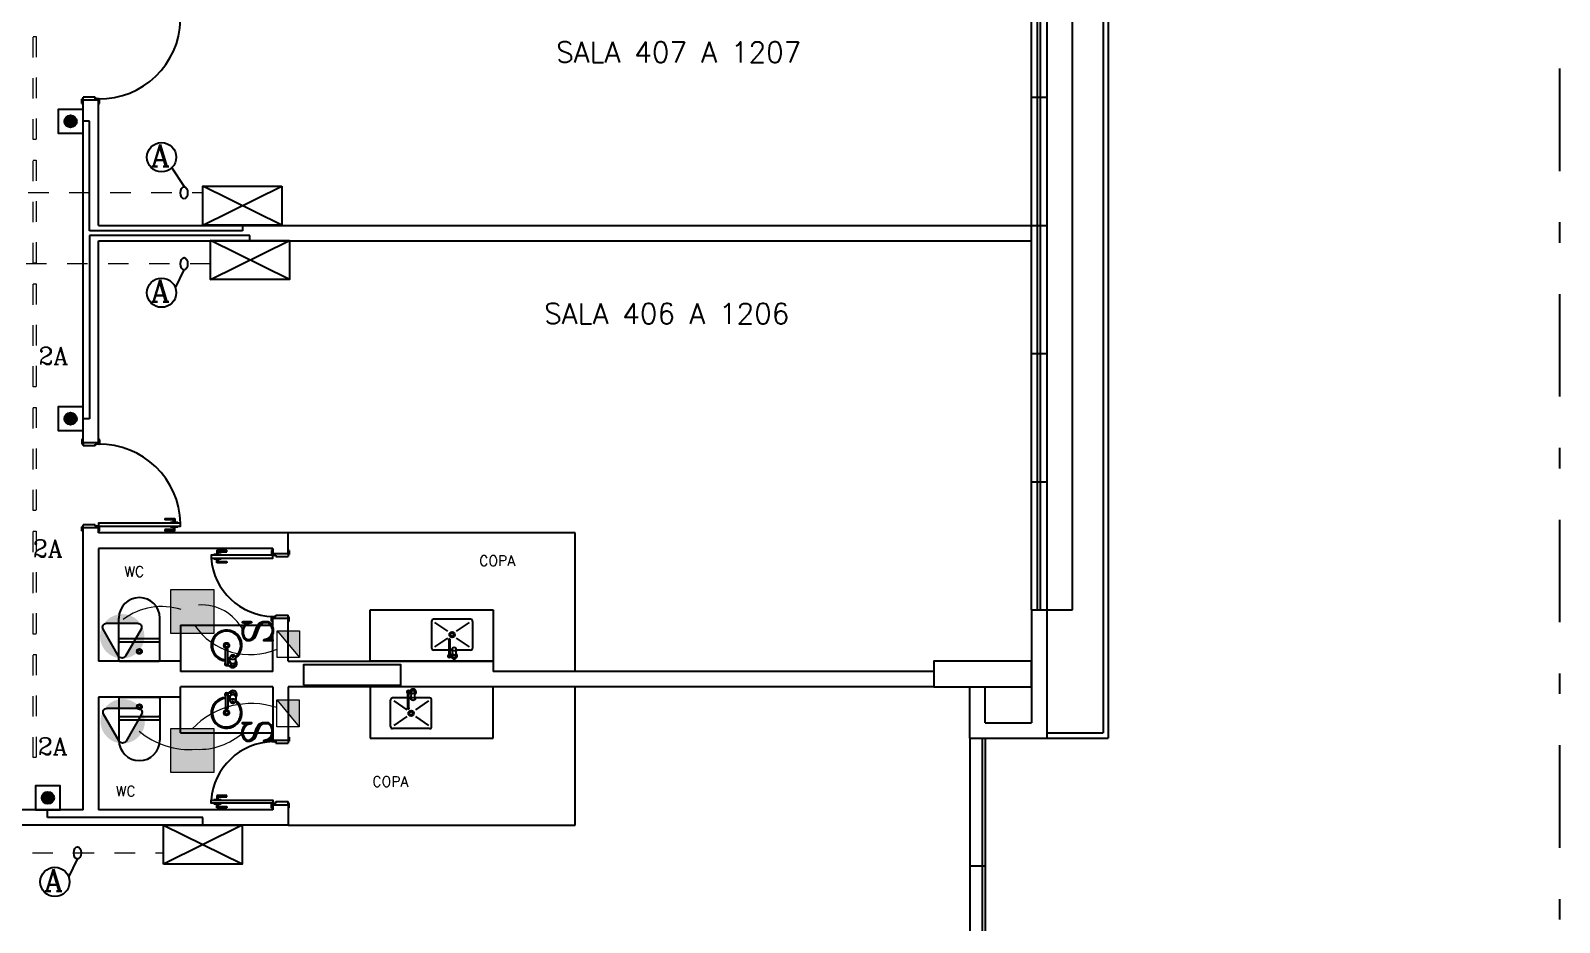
# Model space of a CAD drawing. Extents: x 544 to 914, y -40 to 56.
# Drawn here: x 580.03 to 587.48, y -7.7 to -3.35 of the extents above; entities that cross this region are included whole.
import ezdxf

# ---------------------------------------------------------------- set-up
doc = ezdxf.new("R2010")
doc.units = 0
doc.header["$LTSCALE"] = 0.5
doc.header["$MEASUREMENT"] = 0
for name, pattern in [('CONTINU', [0]), ('DASHDOT', [1, 0.5, -0.25, 0, -0.25]), ('DASHDOT2', [0.5, 0.25, -0.125, 0, -0.125]), ('HIDDEN', [0.375, 0.25, -0.125])]:
    doc.linetypes.add(name, pattern=pattern)
doc.layers.get('0').update_dxf_attribs({"linetype": 'CONTINUOUS'})
for name, color, linetype in [('3', 1, 'CONTINUOUS'), ('A-01', 1, 'CONTINUOUS'), ('A-02', 2, 'CONTINUOUS'), ('A-03', 3, 'CONTINUOUS'), ('A-05', 5, 'CONTINUOUS'), ('COZINHA', 2, 'CONTINUOUS'), ('INTERRUPTOR', 3, 'CONTINUOUS'), ('JANELA', 1, 'CONTINUOUS'), ('PORTA', 2, 'CONTINUOUS'), ('Proj', 1, 'HIDDEN'), ('REDE-ESTRUTURADA', 3, 'CONTINUOUS'), ('SAN', 2, 'CONTINUOUS'), ('SETAS', 1, 'CONTINUOUS'), ('SIMBOLOS', 2, 'CONTINUOUS'), ('TEXTO', 7, 'CONTINUOUS'), ('TEXTO - TOMADAS', 250, 'CONTINUOUS'), ('TOMADAS', 3, 'CONTINUOUS'), ('TUBULACAO', 5, 'CONTINUOUS'), ('Título', 3, 'CONTINUOUS')]:
    doc.layers.add(name, color=color, linetype=linetype)
doc.layers.add('Luminotécnico', color=142, linetype='CONTINUOUS', lineweight=0)
doc.styles.add('ROMANC', font='romanc.shx')
doc.styles.add('T20', font='simplex.shx', dxfattribs={"height": 0.1})

# ---------------------------------------------------------------- blocks, each defined once
blk = doc.blocks.new('A')
at = {"layer": 'TOMADAS'}
blk.add_hatch(color=256, dxfattribs=at).paths.add_polyline_path([(1807.0593, -85.114, 1), (1806.9999, -85.114, 1)])
blk.add_lwpolyline([(1806.9719, -85.1745), (1807.0873, -85.1745), (1807.0873, -85.0534), (1806.9719, -85.0534)], close=True, dxfattribs=at)
blk.add_circle((1807.0296, -85.114), 0.0297, dxfattribs=at)
blk = doc.blocks.new('T')
at = {"layer": 'TOMADAS'}
for p, q in [((-55.6492, 372.2054), (-55.6492, 372.0316)), ((-55.465, 372.138), (-55.6155, 372.2249)), ((-55.6155, 372.0122), (-55.465, 372.0991))]:
    blk.add_line(p, q, dxfattribs=at)
for centre, start, end in [((-55.6267, 372.2054), 60, 180), ((-55.4762, 372.1185), 300, 60), ((-55.6267, 372.0316), 180, 300)]:
    blk.add_arc(centre, 0.0225, start, end, dxfattribs=at)

msp = doc.modelspace()

# ---------------------------------------------------------------- hatches: boundary and pattern name
at = {"layer": 'Luminotécnico'}
for points in [[(580.7081, -6.0758), (580.7081, -6.2879), (580.9202, -6.2879), (580.9202, -6.0758)], [(581.2275, -6.2752), (581.3376, -6.4067), (581.3376, -6.2752)], [(581.2262, -6.6122), (581.3363, -6.7438), (581.3363, -6.6122)], [(580.7081, -6.7539), (580.7081, -6.966), (580.9202, -6.966), (580.9202, -6.7539)]]:
    msp.add_hatch(color=3, dxfattribs=at).paths.add_polyline_path(points)
at = {"layer": 'Luminotécnico', "linetype": 'CONTINU'}
h = msp.add_hatch(color=3, dxfattribs=at)
h.paths.add_polyline_path([(580.3644, -6.3025, 1), (580.581, -6.3025, 1)])
h.paths.add_polyline_path([(580.5474, -6.2389, -0.57735), (580.5643, -6.2682), (580.4887, -6.3991, -0.57735), (580.4549, -6.3991), (580.3793, -6.2682, -0.57735), (580.3962, -6.2389)], flags=16)
h = msp.add_hatch(color=3, dxfattribs=at)
h.paths.add_polyline_path([(580.3668, -6.717, 1), (580.5833, -6.717, 1)])
h.paths.add_polyline_path([(580.5497, -6.6534, -0.57735), (580.5666, -6.6827), (580.4911, -6.8136, -0.57735), (580.4572, -6.8136), (580.3816, -6.6827, -0.57735), (580.3986, -6.6534)], flags=16)
at = {"layer": 'TOMADAS'}
msp.add_hatch(color=256, dxfattribs=at).paths.add_polyline_path([(580.1102, -7.0607, 1), (580.1102, -7.12, 1)])
msp.add_hatch(color=256, dxfattribs=at).paths.add_polyline_path([(580.1102, -7.0607, 1), (580.1102, -7.12, 1)])

# ---------------------------------------------------------------- linework, layer by layer
at = {"layer": '3', "color": 6}
for points in [[(581.3564, -6.5414), (581.8314, -6.5414), (581.8314, -6.4414), (581.3564, -6.4414), (581.3564, -6.5414)], [(584.4314, -6.5489), (584.9064, -6.5489), (584.9064, -6.4239), (584.4314, -6.4239), (584.4314, -6.5489)]]:
    msp.add_lwpolyline(points, dxfattribs=at)
at = {"layer": 'A-01', "color": 9}
for p, q in [((585.1064, -6.1739), (585.1064, 14.9011)), ((582.6814, -5.7989), (581.2814, -5.7989)), ((582.6814, -6.4739), (582.6814, -5.7989)), ((584.9814, -6.1739), (585.1064, -6.1739)), ((582.6814, -7.2239), (582.6814, -6.5489)), ((584.6064, -6.7989), (584.6064, -8.7239)), ((581.2814, -7.2239), (582.6814, -7.2239))]:
    msp.add_line(p, q, dxfattribs=at)
at = {"layer": 'A-02', "color": 9}
for p, q in [((585.2564, 7.8011), (585.2564, -6.7739)), ((585.2814, 7.8261), (585.2814, -6.7989)), ((584.9814, -6.7739), (585.2564, -6.7739)), ((584.9814, -6.7989), (585.2814, -6.7989))]:
    msp.add_line(p, q, dxfattribs=at)
at = {"layer": 'A-03', "color": 9}
for p, q in [((584.9064, -3.6739), (584.9814, -3.6739)), ((584.9064, -4.2989), (584.9814, -4.2989)), ((584.9064, -4.9239), (584.9814, -4.9239)), ((584.9064, -5.5489), (584.9814, -5.5489)), ((584.6664, -6.7989), (584.6664, -8.7839)), ((584.6814, -6.7989), (584.6814, -8.7989)), ((584.6814, -7.4239), (584.6064, -7.4239))]:
    msp.add_line(p, q, dxfattribs=at)
at = {"layer": 'A-05', "color": 4}
for p, q in [((580.3564, -3.6889), (580.2814, -3.6889)), ((580.2814, -5.3589), (580.2814, -3.6889)), ((580.3564, -4.2989), (580.3564, -3.6889)), ((580.3564, -4.2989), (584.9064, -4.2989)), ((580.3564, -5.3589), (580.3564, -4.3739)), ((580.3564, -4.3739), (584.9064, -4.3739)), ((580.3564, -5.3589), (580.2814, -5.3589)), ((580.3564, -5.7739), (580.2814, -5.7739)), ((580.2814, -7.1489), (580.2814, -5.7739)), ((580.3564, -5.7989), (580.3564, -5.7739)), ((581.2814, -5.7989), (580.3564, -5.7989)), ((581.2814, -5.8989), (581.2814, -5.7989)), ((581.2064, -5.8739), (580.3564, -5.8739)), ((580.3564, -5.8739), (580.3564, -6.4239)), ((581.2064, -5.8739), (581.2064, -5.8989)), ((581.2064, -5.8989), (581.2064, -5.8739)), ((581.2064, -5.8989), (581.2814, -5.8989)), ((584.9064, -6.1739), (584.9814, -6.1739)), ((584.9064, -6.1739), (584.9064, -6.7239)), ((584.9814, -6.1739), (584.9814, -6.7989)), ((581.2064, -6.2139), (581.2814, -6.2139)), ((581.2064, -6.4739), (581.2064, -6.2139)), ((581.2814, -6.4239), (581.2814, -6.2139)), ((580.7564, -6.4239), (580.3564, -6.4239)), ((580.7564, -6.4239), (580.7564, -6.4739)), ((581.2064, -6.4739), (580.7564, -6.4739)), ((581.2814, -6.4239), (582.2814, -6.4239)), ((582.2814, -6.4239), (582.2814, -6.4739)), ((584.4314, -6.4739), (582.2814, -6.4739)), ((580.7564, -6.5989), (580.7564, -6.5489)), ((581.2064, -6.5489), (580.7564, -6.5489)), ((581.2064, -6.5489), (581.2064, -6.8089)), ((581.2814, -6.5489), (581.2814, -6.8089)), ((584.4314, -6.5489), (581.2814, -6.5489)), ((584.6064, -6.7989), (584.6064, -6.5489)), ((584.6814, -6.7239), (584.6814, -6.5489)), ((580.7564, -6.5989), (580.3564, -6.5989)), ((580.3564, -6.5989), (580.3564, -7.1489)), ((584.6814, -6.7239), (584.9064, -6.7239)), ((581.2064, -6.8089), (581.2814, -6.8089)), ((584.6064, -6.7989), (584.9814, -6.7989)), ((580.2814, -7.1489), (579.9814, -7.1489)), ((581.2064, -7.1489), (580.3564, -7.1489)), ((581.2064, -7.1239), (581.2814, -7.1239)), ((581.2064, -7.1489), (581.2064, -7.1239)), ((581.2064, -7.1239), (581.2064, -7.1489)), ((581.2814, -7.1239), (581.2814, -7.2239)), ((581.2814, -7.2239), (579.9814, -7.2239))]:
    msp.add_line(p, q, dxfattribs=at)
at = {"layer": 'COZINHA', "color": 9}
for p, q in [((581.6814, -6.4239), (581.6814, -6.1739)), ((581.6814, -6.1739), (582.2814, -6.1739)), ((582.2814, -6.1739), (582.2814, -6.4239)), ((581.9814, -6.2298), (581.9814, -6.3198)), ((582.1714, -6.2198), (581.9914, -6.2198)), ((582.0601, -6.2783), (581.9964, -6.2348)), ((582.1028, -6.2783), (582.1664, -6.2348)), ((582.1814, -6.2298), (582.1814, -6.3198)), ((581.9814, -6.3198), (581.9814, -6.3598)), ((581.9964, -6.3548), (582.0601, -6.3113)), ((582.0653, -6.3196), (582.0653, -6.3251)), ((582.0653, -6.3251), (582.0653, -6.398)), ((582.0704, -6.3196), (582.0704, -6.3251)), ((582.0704, -6.3251), (582.0704, -6.398)), ((582.1664, -6.3548), (582.1028, -6.3113)), ((582.1814, -6.3198), (582.1814, -6.3598)), ((582.0657, -6.3698), (581.9914, -6.3698)), ((582.0811, -6.3698), (582.07, -6.3698)), ((582.0846, -6.4025), (582.0737, -6.4025)), ((582.0801, -6.394), (582.0741, -6.394)), ((582.0806, -6.3651), (582.0828, -6.3887)), ((582.0912, -6.406), (582.0912, -6.406)), ((582.0984, -6.3943), (582.0984, -6.3906)), ((582.1019, -6.3651), (582.0998, -6.3887)), ((582.1714, -6.3698), (582.1015, -6.3698)), ((582.2814, -6.4239), (581.6814, -6.4239)), ((581.6814, -6.5489), (581.6814, -6.7989)), ((582.2814, -6.5489), (581.6814, -6.5489)), ((582.2814, -6.7989), (582.2814, -6.5489)), ((581.7814, -6.653), (581.7814, -6.613)), ((581.8657, -6.603), (581.7914, -6.603)), ((581.7964, -6.618), (581.8601, -6.6615)), ((581.8653, -6.6477), (581.8653, -6.5748)), ((581.8811, -6.603), (581.87, -6.603)), ((581.8704, -6.6477), (581.8704, -6.5748)), ((581.8846, -6.5703), (581.8737, -6.5703)), ((581.8801, -6.5788), (581.8741, -6.5788)), ((581.8806, -6.6077), (581.8828, -6.5841)), ((581.8912, -6.5668), (581.8912, -6.5668)), ((581.8984, -6.5785), (581.8984, -6.5822)), ((581.9019, -6.6077), (581.8998, -6.5841)), ((581.9714, -6.603), (581.9015, -6.603)), ((581.9664, -6.618), (581.9028, -6.6615)), ((581.9814, -6.653), (581.9814, -6.613)), ((581.7814, -6.743), (581.7814, -6.653)), ((581.8601, -6.6945), (581.7964, -6.738)), ((581.8653, -6.6532), (581.8653, -6.6477)), ((581.8704, -6.6532), (581.8704, -6.6477)), ((581.9028, -6.6945), (581.9664, -6.738)), ((581.9814, -6.743), (581.9814, -6.653)), ((581.9714, -6.753), (581.7914, -6.753)), ((581.6814, -6.7989), (582.2814, -6.7989))]:
    msp.add_line(p, q, dxfattribs=at)
for points in [[(582.1019, -6.3651), (582.1011, -6.3625), (582.0988, -6.36), (582.0955, -6.3584), (582.0913, -6.3578), (582.087, -6.3584), (582.0837, -6.36), (582.0814, -6.3625), (582.0806, -6.3651), (582.0814, -6.3677), (582.0837, -6.3702), (582.087, -6.3718), (582.0913, -6.3723), (582.0955, -6.3718), (582.0988, -6.3702), (582.1011, -6.3677)], [(581.9019, -6.6077), (581.9011, -6.6103), (581.8988, -6.6128), (581.8955, -6.6144), (581.8913, -6.615), (581.887, -6.6144), (581.8837, -6.6128), (581.8814, -6.6103), (581.8806, -6.6077), (581.8814, -6.6051), (581.8837, -6.6026), (581.887, -6.601), (581.8913, -6.6005), (581.8955, -6.601), (581.8988, -6.6026), (581.9011, -6.6051)]]:
    msp.add_lwpolyline(points, close=True, dxfattribs=at)
for points in [[(582.0828, -6.3887), (582.0833, -6.39), (582.0852, -6.3915), (582.0878, -6.3923), (582.0913, -6.3926), (582.0947, -6.3923), (582.0973, -6.3915), (582.0993, -6.39), (582.0998, -6.3887)], [(581.8828, -6.5841), (581.8833, -6.5828), (581.8852, -6.5814), (581.8878, -6.5805), (581.8913, -6.5802), (581.8947, -6.5805), (581.8973, -6.5814), (581.8993, -6.5828), (581.8998, -6.5841)]]:
    msp.add_lwpolyline(points, dxfattribs=at)
for centre, radius in [((582.0814, -6.2948), 0.0133), ((582.0814, -6.2948), 0.00813), ((581.8814, -6.678), 0.0133), ((581.8814, -6.678), 0.00813)]:
    msp.add_circle(centre, radius, dxfattribs=at)
for centre, radius, start, end in [((581.9914, -6.2298), 0.01, 90, 180), ((582.1714, -6.2298), 0.01, 0, 90), ((582.0679, -6.3196), 0.00376, 312.65589, 227.34411), ((582.0679, -6.3196), 0.00255, 359.99352, 180.00648), ((581.9914, -6.3598), 0.01, 180, 270), ((582.0679, -6.398), 0.0074, 110.16101, 69.83899), ((582.0679, -6.398), 0.00255, 180.00373, 359.99627), ((582.0912, -6.398), 0.0148, 126.00126, 164.46267), ((582.0912, -6.398), 0.0148, 197.74323, 53.82953), ((582.0801, -6.3897), 0.00425, 270, 347.17152), ((582.0912, -6.398), 0.00804, 214.26245, 27.26327), ((582.1714, -6.3598), 0.01, 270, 0), ((581.8912, -6.5748), 0.0148, 306.17047, 162.25677), ((581.7914, -6.613), 0.01, 90, 180), ((581.8679, -6.5748), 0.0074, 290.16101, 249.83899), ((581.8679, -6.5748), 0.00255, 0.00373, 179.99627), ((581.8912, -6.5748), 0.0148, 195.53733, 233.99874), ((581.8801, -6.5831), 0.00425, 12.82848, 90), ((581.8912, -6.5748), 0.00804, 332.73673, 145.73755), ((581.9714, -6.613), 0.01, 0, 90), ((581.8679, -6.6532), 0.00376, 132.65589, 47.34411), ((581.8679, -6.6532), 0.00255, 179.99352, 0.00648), ((581.7914, -6.743), 0.01, 180, 270), ((581.9714, -6.743), 0.01, 270, 0)]:
    msp.add_arc(centre, radius, start, end, dxfattribs=at)
at = {"layer": 'JANELA', "color": 9}
for p, q in [((584.9814, 14.9011), (584.9814, -6.1739)), ((584.9064, -6.1739), (584.9064, 0.0761)), ((584.9514, -6.1739), (584.9514, 0.0761)), ((584.9364, -6.1739), (584.9364, -2.5614))]:
    msp.add_line(p, q, dxfattribs=at)
at = {"layer": 'Luminotécnico', "color": 3}
for p, q in [((581.2275, -6.2752), (581.3376, -6.4067)), ((581.2262, -6.6122), (581.3363, -6.7438))]:
    msp.add_line(p, q, dxfattribs=at)
at = {"layer": 'Luminotécnico', "color": 9, "linetype": 'HIDDEN', "ltscale": 0.05}
for points in [[(580.0378, -3.8807), (580.0378, -3.3784), (580.0529, -3.3784), (580.0529, -3.8807)], [(580.0378, -4.4834), (580.0378, -3.9811), (580.0529, -3.9811), (580.0529, -4.4834)], [(580.0378, -5.0861), (580.0378, -4.5839), (580.0529, -4.5839), (580.0529, -5.0861)], [(580.0378, -5.6889), (580.0378, -5.1866), (580.0529, -5.1866), (580.0529, -5.6889)], [(580.0378, -6.2916), (580.0378, -5.7893), (580.0529, -5.7893), (580.0529, -6.2916)], [(580.0378, -6.8944), (580.0378, -6.3921), (580.0529, -6.3921), (580.0529, -6.8944)]]:
    msp.add_lwpolyline(points, close=True, dxfattribs=at)
at = {"layer": 'Luminotécnico', "color": 3}
for points in [[(580.9202, -6.2879), (580.9202, -6.0758), (580.7081, -6.0758), (580.7081, -6.2879)], [(581.2275, -6.4067), (581.2275, -6.2752), (581.3376, -6.2752), (581.3376, -6.4067)], [(581.2262, -6.7438), (581.2262, -6.6122), (581.3363, -6.6122), (581.3363, -6.7438)], [(580.9202, -6.966), (580.9202, -6.7539), (580.7081, -6.7539), (580.7081, -6.966)]]:
    msp.add_lwpolyline(points, close=True, dxfattribs=at)
at = {"layer": 'Luminotécnico', "color": 5, "linetype": 'CONTINU'}
for centre, radius, start, end in [((580.665, -6.4685), 0.311, 72.09605, 126.99008), ((580.8594, -6.3773), 0.2277, 27.58642, 93.68644), ((581.0964, -6.0651), 0.3271, 214.00531, 293.63946), ((581.1017, -7.0276), 0.397, 71.72415, 136.41066), ((580.8023, -6.4662), 0.3887, 230.38962, 274.56505), ((580.849, -6.537), 0.317, 267.14477, 311.89146)]:
    msp.add_arc(centre, radius, start, end, dxfattribs=at)
at = {"layer": 'PORTA', "color": 9}
for p, q in [((580.2764, -3.7039), (580.2764, -3.6839)), ((580.2814, -3.6814), (580.2789, -3.6814)), ((580.2814, -3.7064), (580.2789, -3.7064)), ((580.3414, -3.6739), (580.2814, -3.6739)), ((580.2814, -3.6889), (580.2814, -3.6739)), ((580.2814, -3.7064), (580.2814, -3.7064)), ((580.3414, -3.6739), (580.3414, -3.6814)), ((580.3414, -3.6814), (580.3414, -3.6739)), ((580.3564, -3.6814), (580.3414, -3.6814)), ((580.3589, -3.6814), (580.3564, -3.6814)), ((580.3564, -3.6889), (580.3564, -3.6814)), ((580.3589, -3.7064), (580.3564, -3.7064)), ((580.3614, -3.7039), (580.3614, -3.6839)), ((580.2764, -5.3439), (580.2764, -5.3639)), ((580.2814, -5.3414), (580.2789, -5.3414)), ((580.2814, -5.3664), (580.2789, -5.3664)), ((580.2814, -5.3414), (580.2814, -5.3414)), ((580.2814, -5.3589), (580.2814, -5.3739)), ((580.3564, -5.3664), (580.3414, -5.3664)), ((580.3414, -5.3739), (580.3414, -5.3664)), ((580.3414, -5.3664), (580.3414, -5.3739)), ((580.3589, -5.3414), (580.3564, -5.3414)), ((580.3564, -5.3589), (580.3564, -5.3664)), ((580.3589, -5.3664), (580.3564, -5.3664)), ((580.3614, -5.3439), (580.3614, -5.3639)), ((580.3414, -5.3739), (580.2814, -5.3739)), ((580.6805, -5.7284), (580.6805, -5.7354)), ((580.6805, -5.7284), (580.7295, -5.7284)), ((580.6875, -5.7354), (580.6805, -5.7354)), ((580.6875, -5.7354), (580.6875, -5.7354)), ((580.7225, -5.7354), (580.6875, -5.7354)), ((580.7225, -5.7479), (580.7225, -5.7354)), ((580.7295, -5.7284), (580.7295, -5.7479)), ((580.2764, -5.7889), (580.2764, -5.7689)), ((580.2814, -5.7664), (580.2789, -5.7664)), ((580.2814, -5.7914), (580.2789, -5.7914)), ((580.3414, -5.7589), (580.2814, -5.7589)), ((580.2814, -5.7739), (580.2814, -5.7589)), ((580.2814, -5.7914), (580.2814, -5.7914)), ((580.3414, -5.7664), (580.3414, -5.7589)), ((580.3414, -5.7589), (580.3414, -5.7664)), ((580.3564, -5.7664), (580.3414, -5.7664)), ((580.3564, -5.7739), (580.3564, -5.7664)), ((580.3589, -5.7914), (580.3564, -5.7914)), ((580.3614, -5.7889), (580.3614, -5.7689)), ((580.6875, -5.7824), (580.6805, -5.7824)), ((580.6805, -5.7824), (580.6805, -5.7894)), ((580.6805, -5.7894), (580.7295, -5.7894)), ((580.7225, -5.7824), (580.6875, -5.7824)), ((580.6875, -5.7824), (580.6875, -5.7824)), ((580.7085, -5.7479), (580.7085, -5.7514)), ((580.7435, -5.7479), (580.7085, -5.7479)), ((580.7085, -5.7699), (580.7085, -5.7664)), ((580.7435, -5.7699), (580.7085, -5.7699)), ((580.7225, -5.7699), (580.7225, -5.7824)), ((580.7295, -5.7894), (580.7295, -5.7699)), ((580.7435, -5.7479), (580.7435, -5.7514)), ((580.7435, -5.7699), (580.7435, -5.7664)), ((580.9824, -5.8834), (580.9334, -5.8834)), ((580.9334, -5.8834), (580.9334, -5.9029)), ((580.9824, -5.8904), (580.9824, -5.8834)), ((581.2014, -5.8839), (581.2014, -5.9039)), ((581.2039, -5.8814), (581.2064, -5.8814)), ((581.2814, -5.8814), (581.2839, -5.8814)), ((581.2814, -5.8814), (581.2814, -5.8814)), ((581.2864, -5.8839), (581.2864, -5.9039)), ((580.9194, -5.9029), (580.9544, -5.9029)), ((580.9194, -5.9029), (580.9194, -5.9064)), ((580.9194, -5.9249), (580.9194, -5.9214)), ((580.9194, -5.9249), (580.9544, -5.9249)), ((580.9334, -5.9444), (580.9334, -5.9249)), ((580.9824, -5.9444), (580.9334, -5.9444)), ((580.9404, -5.9029), (580.9404, -5.8904)), ((580.9404, -5.8904), (580.9754, -5.8904)), ((580.9404, -5.9249), (580.9404, -5.9374)), ((580.9404, -5.9374), (580.9754, -5.9374)), ((580.9544, -5.9029), (580.9544, -5.9064)), ((580.9544, -5.9249), (580.9544, -5.9214)), ((580.9754, -5.8904), (580.9754, -5.8904)), ((580.9754, -5.8904), (580.9824, -5.8904)), ((580.9754, -5.9374), (580.9824, -5.9374)), ((580.9754, -5.9374), (580.9754, -5.9374)), ((580.9824, -5.9374), (580.9824, -5.9444)), ((581.2064, -5.8989), (581.2064, -5.9064)), ((581.2064, -5.9064), (581.2214, -5.9064)), ((581.2214, -5.9064), (581.2214, -5.9139)), ((581.2214, -5.9139), (581.2214, -5.9064)), ((581.2214, -5.9139), (581.2814, -5.9139)), ((581.2814, -5.8989), (581.2814, -5.9139)), ((581.2814, -5.9064), (581.2839, -5.9064)), ((581.2014, -6.2289), (581.2014, -6.2089)), ((581.2039, -6.2064), (581.2064, -6.2064)), ((581.2039, -6.2314), (581.2064, -6.2314)), ((581.2064, -6.2064), (581.2214, -6.2064)), ((581.2064, -6.2139), (581.2064, -6.2064)), ((581.2214, -6.1989), (581.2814, -6.1989)), ((581.2214, -6.1989), (581.2214, -6.2064)), ((581.2214, -6.2064), (581.2214, -6.1989)), ((581.2814, -6.2139), (581.2814, -6.1989)), ((581.2814, -6.2064), (581.2839, -6.2064)), ((581.2814, -6.2314), (581.2814, -6.2314)), ((581.2814, -6.2314), (581.2839, -6.2314)), ((581.2864, -6.2289), (581.2864, -6.2089)), ((581.2014, -6.7939), (581.2014, -6.8139)), ((581.2039, -6.7914), (581.2064, -6.7914)), ((581.2039, -6.8164), (581.2064, -6.8164)), ((581.2064, -6.8089), (581.2064, -6.8164)), ((581.2064, -6.8164), (581.2214, -6.8164)), ((581.2214, -6.8239), (581.2214, -6.8164)), ((581.2214, -6.8164), (581.2214, -6.8239)), ((581.2214, -6.8239), (581.2814, -6.8239)), ((581.2814, -6.7914), (581.2814, -6.7914)), ((581.2814, -6.7914), (581.2839, -6.7914)), ((581.2814, -6.8089), (581.2814, -6.8239)), ((581.2814, -6.8164), (581.2839, -6.8164)), ((581.2864, -6.7939), (581.2864, -6.8139)), ((580.9334, -7.0784), (580.9334, -7.0979)), ((580.9824, -7.0784), (580.9334, -7.0784)), ((580.9824, -7.0854), (580.9824, -7.0784)), ((580.9194, -7.0979), (580.9194, -7.1014)), ((580.9194, -7.0979), (580.9544, -7.0979)), ((580.9194, -7.1199), (580.9194, -7.1164)), ((580.9194, -7.1199), (580.9544, -7.1199)), ((580.9334, -7.1394), (580.9334, -7.1199)), ((580.9824, -7.1394), (580.9334, -7.1394)), ((580.9404, -7.0854), (580.9754, -7.0854)), ((580.9404, -7.0979), (580.9404, -7.0854)), ((580.9404, -7.1199), (580.9404, -7.1324)), ((580.9404, -7.1324), (580.9754, -7.1324)), ((580.9544, -7.0979), (580.9544, -7.1014)), ((580.9544, -7.1199), (580.9544, -7.1164)), ((580.9754, -7.0854), (580.9824, -7.0854)), ((580.9754, -7.0854), (580.9754, -7.0854)), ((580.9754, -7.1324), (580.9754, -7.1324)), ((580.9754, -7.1324), (580.9824, -7.1324)), ((580.9824, -7.1324), (580.9824, -7.1394)), ((581.2014, -7.1389), (581.2014, -7.1189)), ((581.2039, -7.1414), (581.2064, -7.1414)), ((581.2064, -7.1239), (581.2064, -7.1164)), ((581.2064, -7.1164), (581.2214, -7.1164)), ((581.2214, -7.1089), (581.2814, -7.1089)), ((581.2214, -7.1164), (581.2214, -7.1089)), ((581.2214, -7.1089), (581.2214, -7.1164)), ((581.2814, -7.1239), (581.2814, -7.1089)), ((581.2814, -7.1164), (581.2839, -7.1164)), ((581.2814, -7.1414), (581.2839, -7.1414)), ((581.2814, -7.1414), (581.2814, -7.1414)), ((581.2864, -7.1389), (581.2864, -7.1189))]:
    msp.add_line(p, q, dxfattribs=at)
for points in [[(580.3564, -5.7664), (580.7564, -5.7664), (580.7564, -5.7514), (580.3564, -5.7514)], [(581.2064, -5.9064), (580.9064, -5.9064), (580.9064, -5.9214), (581.2064, -5.9214)], [(581.2064, -7.1164), (580.9064, -7.1164), (580.9064, -7.1014), (581.2064, -7.1014)]]:
    msp.add_lwpolyline(points, close=True, dxfattribs=at)
for centre, radius, start, end in [((580.3639, -3.2889), 0.3926, 268.90531, 358.90531), ((580.2789, -3.6839), 0.0025, 90, 180), ((580.2789, -3.7039), 0.0025, 180, 270), ((580.3589, -3.6839), 0.0025, 0, 90), ((580.3589, -3.7039), 0.0025, 270, 0), ((580.2789, -5.3439), 0.0025, 90, 180), ((580.2789, -5.3639), 0.0025, 180, 270), ((580.3639, -5.7589), 0.3926, 1.09469, 91.09469), ((580.3589, -5.3439), 0.0025, 0, 90), ((580.3589, -5.3639), 0.0025, 270, 0), ((580.2789, -5.7689), 0.0025, 90, 180), ((580.2789, -5.7889), 0.0025, 180, 270), ((580.3589, -5.7689), 0.0025, 0, 90), ((580.3589, -5.7889), 0.0025, 270, 0), ((581.2039, -5.8839), 0.0025, 90, 180), ((581.2839, -5.8839), 0.0025, 0, 90), ((581.214, -5.898), 0.3085, 184.34604, 268.59156), ((581.2039, -5.9039), 0.0025, 180, 270), ((581.2839, -5.9039), 0.0025, 270, 0), ((581.2039, -6.2089), 0.0025, 90, 180), ((581.2039, -6.2289), 0.0025, 180, 270), ((581.2839, -6.2089), 0.0025, 0, 90), ((581.2839, -6.2289), 0.0025, 270, 0), ((581.214, -7.1248), 0.3085, 91.40844, 175.65396), ((581.2039, -6.7939), 0.0025, 90, 180), ((581.2039, -6.8139), 0.0025, 180, 270), ((581.2839, -6.7939), 0.0025, 0, 90), ((581.2839, -6.8139), 0.0025, 270, 0), ((581.2039, -7.1189), 0.0025, 90, 180), ((581.2039, -7.1389), 0.0025, 180, 270), ((581.2839, -7.1189), 0.0025, 0, 90), ((581.2839, -7.1389), 0.0025, 270, 0)]:
    msp.add_arc(centre, radius, start, end, dxfattribs=at)
at = {"layer": 'REDE-ESTRUTURADA'}
for p, q in [((581.2505, -4.298), (580.8662, -4.108)), ((580.8663, -4.298), (581.2505, -4.1078)), ((581.2877, -4.563), (580.9033, -4.373)), ((580.9034, -4.563), (581.2877, -4.3728)), ((581.0578, -7.223), (580.6735, -7.4132)), ((580.6735, -7.223), (581.0579, -7.413))]:
    msp.add_line(p, q, dxfattribs=at)
for points in [[(581.2505, -4.1078), (581.2505, -4.298), (580.8663, -4.298), (580.8663, -4.1078)], [(581.2877, -4.3728), (581.2877, -4.563), (580.9034, -4.563), (580.9034, -4.3728)], [(580.6735, -7.4132), (580.6735, -7.223), (581.0578, -7.223), (581.0578, -7.4132)]]:
    msp.add_lwpolyline(points, close=True, dxfattribs=at)
at = {"layer": 'SAN', "color": 9}
for p, q in [((580.4564, -6.4189), (580.4564, -6.2139)), ((580.6564, -6.4189), (580.6564, -6.2139)), ((580.7564, -6.2489), (580.7564, -6.4239)), ((580.7564, -6.2489), (581.2064, -6.2489)), ((580.4564, -6.3126), (580.6564, -6.3126)), ((580.4614, -6.3289), (580.6514, -6.3289)), ((580.9759, -6.4362), (580.9759, -6.3695)), ((580.987, -6.4362), (580.987, -6.3695)), ((580.9981, -6.4253), (580.9981, -6.4044)), ((581.0259, -6.4253), (581.0259, -6.4044)), ((580.4614, -6.4239), (580.6514, -6.4239)), ((580.9814, -6.4445), (581.0056, -6.4445)), ((580.987, -6.4299), (580.9998, -6.4299)), ((581.0023, -6.4362), (581.0023, -6.4323)), ((581.0217, -6.4362), (581.0217, -6.4323)), ((580.4564, -6.6039), (580.4564, -6.8089)), ((580.4614, -6.5989), (580.6514, -6.5989)), ((580.6564, -6.6039), (580.6564, -6.8089)), ((580.7564, -6.7739), (580.7564, -6.5989)), ((580.9759, -6.5866), (580.9759, -6.6533)), ((580.9814, -6.5783), (581.0056, -6.5783)), ((580.987, -6.5866), (580.987, -6.6533)), ((580.987, -6.5929), (580.9998, -6.5929)), ((580.9981, -6.5975), (580.9981, -6.6184)), ((581.0023, -6.5866), (581.0023, -6.5905)), ((581.0217, -6.5866), (581.0217, -6.5905)), ((581.0259, -6.5975), (581.0259, -6.6184)), ((580.4564, -6.7102), (580.6564, -6.7102)), ((580.4614, -6.6939), (580.6514, -6.6939)), ((580.7564, -6.7739), (581.2064, -6.7739))]:
    msp.add_line(p, q, dxfattribs=at)
for centre, radius in [((580.9814, -6.3473), 0.0133), ((580.5564, -6.3764), 0.0125), ((580.5564, -6.3764), 0.0075), ((580.9814, -6.3473), 0.00778), ((580.5564, -6.6464), 0.0125), ((580.5564, -6.6464), 0.0075), ((580.9814, -6.6755), 0.0133), ((580.9814, -6.6755), 0.00778)]:
    msp.add_circle(centre, radius, dxfattribs=at)
for centre, radius, start, end in [((580.5564, -6.2139), 0.1, 0, 180), ((580.4614, -6.3339), 0.005, 90, 180), ((580.6514, -6.3339), 0.005, 0, 90), ((580.9814, -6.3473), 0.075, 306.3412, 265.75198), ((580.9814, -6.3473), 0.0694, 309.00735, 265.41143), ((580.9814, -6.3695), 0.00694, 323.1301, 216.8699), ((580.9814, -6.3695), 0.00556, 359.99988, 179.99988), ((581.0052, -6.4044), 0.00706, 149.63881, 180), ((581.0052, -6.4044), 0.00706, 180, 210.36119), ((581.0084, -6.4063), 0.0109, 125.26439, 149.63881), ((581.0084, -6.4025), 0.0109, 210.36119, 234.73561), ((581.0106, -6.4094), 0.0146, 106.32495, 125.26439), ((581.0106, -6.3995), 0.0146, 234.73561, 253.67505), ((581.012, -6.4142), 0.0196, 90, 106.32495), ((581.01, -6.4003), 0.00212, 149.63881, 180), ((581.01, -6.4003), 0.00212, 180, 210.36119), ((581.0109, -6.4008), 0.00326, 125.26439, 149.63881), ((581.0109, -6.3997), 0.00326, 210.36119, 234.73561), ((581.0116, -6.4017), 0.00437, 106.32495, 125.26439), ((581.0116, -6.3988), 0.00437, 234.73561, 253.67505), ((581.012, -6.4032), 0.00587, 90, 106.32495), ((581.012, -6.3973), 0.00587, 253.67505, 270), ((581.012, -6.4142), 0.0196, 73.67505, 90), ((581.012, -6.4032), 0.00587, 73.67505, 90), ((581.012, -6.3973), 0.00587, 270, 286.32495), ((581.0124, -6.4017), 0.00437, 54.73561, 73.67505), ((581.0124, -6.3988), 0.00437, 286.32495, 305.26439), ((581.0131, -6.4008), 0.00326, 30.36119, 54.73561), ((581.0131, -6.3997), 0.00326, 305.26439, 329.63881), ((581.0141, -6.4003), 0.00212, 0, 30.36119), ((581.0141, -6.4003), 0.00212, 329.63881, 360), ((581.0134, -6.4094), 0.0146, 54.73561, 73.67505), ((581.0134, -6.3995), 0.0146, 286.32495, 305.26439), ((581.0156, -6.4063), 0.0109, 30.36119, 54.73561), ((581.0156, -6.4025), 0.0109, 305.26439, 329.63881), ((581.0188, -6.4044), 0.00706, 360, 30.36119), ((581.0188, -6.4044), 0.00706, 329.63881, 360), ((580.4614, -6.4189), 0.005, 180, 270), ((580.6514, -6.4189), 0.005, 270, 0), ((580.9814, -6.4362), 0.00833, 131.81031, 48.18969), ((580.9814, -6.4362), 0.00556, 179.99979, 359.99979), ((580.9814, -6.3473), 0.0694, 274.58857, 283.88654), ((580.9814, -6.3473), 0.075, 274.24802, 282.83959), ((581.012, -6.4362), 0.0194, 135.58469, 161.12889), ((581.012, -6.4362), 0.0194, 205.37693, 44.41531), ((581.0052, -6.4253), 0.00706, 180, 210.36119), ((581.0084, -6.4234), 0.0109, 210.36119, 234.73561), ((581.0106, -6.4203), 0.0146, 234.73561, 253.67505), ((581.012, -6.4362), 0.00972, 180, 238.99728), ((581.0056, -6.4501), 0.00556, 65.38002, 90), ((581.012, -6.3947), 0.0196, 253.67505, 270), ((581.012, -6.4156), 0.0196, 253.67505, 270), ((581.012, -6.4362), 0.00972, 245.38002, 0), ((581.012, -6.3947), 0.0196, 270, 286.32495), ((581.012, -6.4156), 0.0196, 270, 286.32495), ((581.0134, -6.4203), 0.0146, 286.32495, 305.26439), ((581.0156, -6.4234), 0.0109, 305.26439, 329.63881), ((581.0188, -6.4253), 0.00706, 329.63881, 0), ((580.4614, -6.6039), 0.005, 90, 180), ((580.6514, -6.6039), 0.005, 0, 90), ((580.9814, -6.6755), 0.075, 94.24802, 53.6588), ((580.9814, -6.6755), 0.0694, 94.58857, 50.99265), ((580.9814, -6.5866), 0.00833, 311.81031, 228.18969), ((580.9814, -6.5866), 0.00556, 0.00021, 180.00021), ((580.9814, -6.6755), 0.075, 77.16041, 85.75198), ((580.9814, -6.6755), 0.0694, 76.11346, 85.41143), ((581.012, -6.5866), 0.0194, 198.87111, 224.41531), ((581.012, -6.5866), 0.0194, 315.58469, 154.62307), ((581.0052, -6.5975), 0.00706, 149.63881, 180), ((581.0052, -6.6184), 0.00706, 149.63881, 180), ((581.0052, -6.6184), 0.00706, 180, 210.36119), ((581.0084, -6.5994), 0.0109, 125.26439, 149.63881), ((581.0084, -6.6203), 0.0109, 125.26439, 149.63881), ((581.0084, -6.6165), 0.0109, 210.36119, 234.73561), ((581.0106, -6.6025), 0.0146, 106.32495, 125.26439), ((581.0106, -6.6233), 0.0146, 106.32495, 125.26439), ((581.0106, -6.6134), 0.0146, 234.73561, 253.67505), ((581.012, -6.5866), 0.00972, 121.00272, 180), ((581.0056, -6.5727), 0.00556, 270, 294.61998), ((581.012, -6.6073), 0.0196, 90, 106.32495), ((581.012, -6.6281), 0.0196, 90, 106.32495), ((581.012, -6.6086), 0.0196, 253.67505, 270), ((581.01, -6.6226), 0.00212, 149.63881, 180), ((581.01, -6.6226), 0.00212, 180, 210.36119), ((581.012, -6.5866), 0.00972, 0, 114.61998), ((581.0109, -6.6231), 0.00326, 125.26439, 149.63881), ((581.0109, -6.622), 0.00326, 210.36119, 234.73561), ((581.0116, -6.624), 0.00437, 106.32495, 125.26439), ((581.0116, -6.6211), 0.00437, 234.73561, 253.67505), ((581.012, -6.6255), 0.00587, 90, 106.32495), ((581.012, -6.6196), 0.00587, 253.67505, 270), ((581.012, -6.6073), 0.0196, 73.67505, 90), ((581.012, -6.6281), 0.0196, 73.67505, 90), ((581.012, -6.6255), 0.00587, 73.67505, 90), ((581.012, -6.6196), 0.00587, 270, 286.32495), ((581.012, -6.6086), 0.0196, 270, 286.32495), ((581.0124, -6.624), 0.00437, 54.73561, 73.67505), ((581.0124, -6.6211), 0.00437, 286.32495, 305.26439), ((581.0131, -6.6231), 0.00326, 30.36119, 54.73561), ((581.0131, -6.622), 0.00326, 305.26439, 329.63881), ((581.0141, -6.6226), 0.00212, 0, 30.36119), ((581.0141, -6.6226), 0.00212, 329.63881, 0), ((581.0134, -6.6025), 0.0146, 54.73561, 73.67505), ((581.0134, -6.6233), 0.0146, 54.73561, 73.67505), ((581.0134, -6.6134), 0.0146, 286.32495, 305.26439), ((581.0156, -6.5994), 0.0109, 30.36119, 54.73561), ((581.0156, -6.6203), 0.0109, 30.36119, 54.73561), ((581.0156, -6.6165), 0.0109, 305.26439, 329.63881), ((581.0188, -6.5975), 0.00706, 360, 30.36119), ((581.0188, -6.6184), 0.00706, 0, 30.36119), ((581.0188, -6.6184), 0.00706, 329.63881, 0), ((580.4614, -6.6889), 0.005, 180, 270), ((580.6514, -6.6889), 0.005, 270, 0), ((580.9814, -6.6533), 0.00694, 143.1301, 36.8699), ((580.9814, -6.6533), 0.00556, 180.00012, 0.00012), ((580.5564, -6.8089), 0.1, 180, 0)]:
    msp.add_arc(centre, radius, start, end, dxfattribs=at)
at = {"layer": 'SETAS', "color": 1}
for p, q in [((580.7143, -4.0177), (580.7744, -4.11)), ((580.732, -4.6041), (580.7744, -4.516)), ((580.2119, -7.4775), (580.2543, -7.3893))]:
    msp.add_line(p, q, dxfattribs=at)
for centre in [(580.6645, -3.9667), (580.6645, -4.6271), (580.1444, -7.5005)]:
    msp.add_circle(centre, 0.0713, dxfattribs=at)
for centre in [(580.7744, -4.1401), (580.7744, -4.4859), (580.2543, -7.3593)]:
    msp.add_ellipse(centre, major_axis=(0, -0.03), ratio=0.577123, dxfattribs=at)
at = {"layer": 'SIMBOLOS', "color": 9, "linetype": 'DASHDOT', "ltscale": 2}
msp.add_line((587.4814, 21.7661), (587.4814, -11.5989), dxfattribs=at)
at = {"layer": 'TOMADAS', "color": 5}
for p, q in [((580.3128, -3.7908), (580.2814, -3.7908)), ((580.3128, -4.3249), (580.3128, -3.7908)), ((581.0586, -4.2981), (581.0586, -4.3249)), ((581.0586, -4.3249), (580.3128, -4.3249)), ((581.0957, -4.3485), (580.3133, -4.3485)), ((580.3133, -4.3485), (580.3133, -5.2415)), ((581.0957, -4.3729), (581.0957, -4.3484)), ((580.3133, -5.2415), (580.2814, -5.2415)), ((580.1086, -7.1865), (580.1086, -7.1481)), ((580.8658, -7.1865), (580.1086, -7.1865)), ((580.8658, -7.2231), (580.8658, -7.1865))]:
    msp.add_line(p, q, dxfattribs=at)
at = {"layer": 'TOMADAS'}
msp.add_lwpolyline([(580.1707, -7.1481), (580.1707, -7.0326), (580.0496, -7.0326), (580.0496, -7.1481)], close=True, dxfattribs=at)
msp.add_lwpolyline([(580.1707, -7.1481), (580.1707, -7.0326), (580.0496, -7.0326), (580.0496, -7.1481)], close=True, dxfattribs=at)
msp.add_circle((580.1102, -7.0903), 0.0297, dxfattribs=at)
msp.add_circle((580.1102, -7.0903), 0.0297, dxfattribs=at)
at = {"layer": 'TUBULACAO', "linetype": 'DASHDOT2', "lineweight": 0, "ltscale": 0.03}
for p, q in [((579.6139, -4.1381), (580.8663, -4.1381)), ((580.9034, -4.4859), (579.6139, -4.4859)), ((579.835, -7.3593), (580.6735, -7.3593))]:
    msp.add_line(p, q, dxfattribs=at)

# ---------------------------------------------------------------- block references
at = {"color": 3, "xscale": -0.8698205227783546, "yscale": 0.8698205227783546, "zscale": 0.8698205227783502, "rotation": 90}
for p in [(904.1483, -54.6438), (904.1506, -55.0583)]:
    msp.add_blockref('T', p, dxfattribs=at)
at = {"layer": 'Proj', "color": 5, "rotation": 90}
for p in [(495.1069, -1810.8213), (495.1069, -1810.8213), (495.1069, -1812.2711), (495.1069, -1812.2711)]:
    msp.add_blockref('A', p, dxfattribs=at)

# ---------------------------------------------------------------- texts
at = {"layer": 'INTERRUPTOR', "style": 'ROMANC'}
for p in [(581.2063, -6.3407), (581.206, -6.8319)]:
    msp.add_text('S', height=0.1461, rotation=90, dxfattribs=at).set_placement(p)
at = {"layer": 'TEXTO', "color": 250, "style": 'ROMANC'}
for p in [(580.0644, -4.9777), (580.0374, -5.9162), (580.0612, -6.8813)]:
    msp.add_text('2A', height=0.08429, rotation=359.97353, dxfattribs=at).set_placement(p)
at = {"layer": 'TEXTO - TOMADAS', "style": 'ROMANC'}
for p in [(580.6119, -4.0111), (580.6119, -4.6716), (580.0917, -7.5449)]:
    msp.add_text('A', height=0.1071, dxfattribs=at).set_placement(p)
at = {"layer": 'Título', "color": 9, "style": 'T20'}
for s, height, p in [('SALA 407 A 1207', 0.1, (582.5885, -3.5044)), ('SALA 406 A 1206', 0.1, (582.5301, -4.779)), ('WC', 0.05, (580.483, -6.0122)), ('COPA', 0.05, (582.2134, -5.959)), ('COPA', 0.05, (581.6926, -7.0361)), ('WC', 0.05, (580.4415, -7.0827))]:
    msp.add_text(s, height=height, dxfattribs=at).set_placement(p)

doc.saveas('drawing.dxf')
